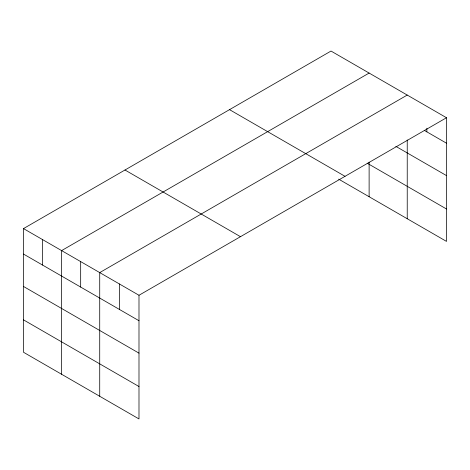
<?xml version="1.0" encoding="UTF-8"?>
<svg xmlns="http://www.w3.org/2000/svg" width="470" height="470" viewBox="0 0 470 470"><rect width="100%" height="100%" fill="white"/><g stroke="black" fill="none" stroke-linecap="round" stroke-linejoin="round"><path stroke-width="0.7" d="M407.231 139.972L407.231 218.732M338.629 179.129L446.5 241.404L446.5 117.735L331.009 51.054L23.5 228.596L23.5 352.265L138.991 418.946L138.991 295.272L23.5 228.596M369.12 73.062L61.611 250.598L61.611 374.267M407.231 95.063L99.722 272.6L99.722 396.275M138.991 295.272L446.5 117.735M424.334 130.401L446.5 143.197M395.799 146.335L446.5 175.604M367.217 163.219L446.5 208.997M229.53 109.645L345.021 176.321M124.979 170.005L240.47 236.686M23.5 254.059L138.991 320.734M23.5 286.465L138.991 353.146M23.5 319.859L138.991 386.534M426.866 128.222L426.866 131.864M369.12 162.144L369.12 196.73M119.356 283.939L119.356 309.401M80.67 261.602L80.67 287.064M42.559 239.594L42.559 265.057"/></g></svg>
